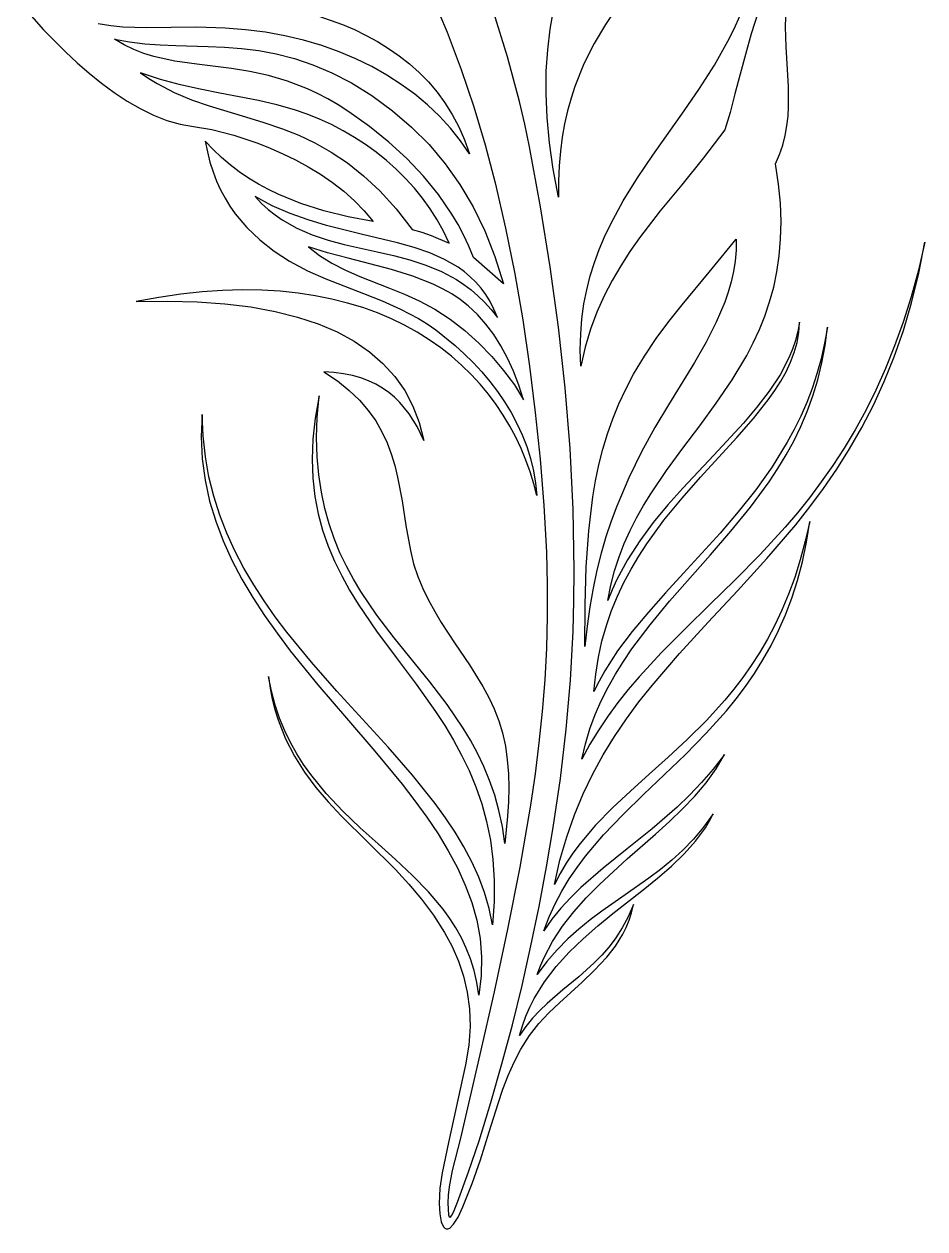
# Model space of a CAD drawing. Extents: x 1222 to 3994, y 2320 to 3800.
# Drawn here: x 2154.26 to 2170.7, y 3754.52 to 3776.52 of the extents above; entities that cross this region are included whole.
import ezdxf

# ---------------------------------------------------------------- set-up
doc = ezdxf.new("R2010")
doc.units = 0
doc.layers.add('layer_1', color=250, linetype='CONTINUOUS')

msp = doc.modelspace()

# ---------------------------------------------------------------- linework, layer by layer
at = {"layer": 'layer_1'}
for points in [[(2161.704, 3777.037), (2161.983, 3776.368), (2162.238, 3775.692), (2162.471, 3775.008), (2162.679, 3774.316), (2162.861, 3773.618), (2163.049, 3772.793), (2163.216, 3771.959), (2163.362, 3771.119), (2163.488, 3770.274), (2163.593, 3769.426), (2163.679, 3768.576), (2163.746, 3767.725), (2163.794, 3766.875), (2163.812, 3766.285), (2163.812, 3765.7), (2163.796, 3765.119), (2163.764, 3764.542), (2163.718, 3763.967), (2163.658, 3763.395), (2163.587, 3762.825), (2163.505, 3762.257), (2163.311, 3761.123), (2163.086, 3759.988), (2162.839, 3758.849), (2162.578, 3757.702), (2162.226, 3756.174), (2162.077, 3755.585), (2162.019, 3755.285), (2162.001, 3755.135), (2161.995, 3754.987), (2162.007, 3754.775), (2162.023, 3754.735), (2162.043, 3754.733), (2162.069, 3754.765), (2162.099, 3754.823), (2162.171, 3755.006), (2162.373, 3755.56), (2162.566, 3756.128), (2162.782, 3756.826), (2162.984, 3757.533), (2163.174, 3758.246), (2163.35, 3758.964), (2163.513, 3759.685), (2163.662, 3760.407), (2163.798, 3761.128), (2163.919, 3761.845), (2164.05, 3762.742), (2164.155, 3763.64), (2164.233, 3764.536), (2164.282, 3765.43), (2164.298, 3765.986), (2164.304, 3766.543), (2164.285, 3767.656), (2164.23, 3768.768), (2164.139, 3769.877), (2164.017, 3770.983), (2163.866, 3772.086), (2163.689, 3773.183), (2163.489, 3774.274), (2163.489, 3774.274), (2163.403, 3774.692), (2163.307, 3775.106), (2163.088, 3775.922), (2162.834, 3776.723)], [(2154.263, 3776.814), (2154.619, 3776.416), (2155.017, 3776.011), (2155.229, 3775.813), (2155.448, 3775.622), (2155.673, 3775.439), (2155.905, 3775.269), (2156.141, 3775.113), (2156.38, 3774.974), (2156.623, 3774.856), (2156.867, 3774.76), (2157.112, 3774.689), (2157.357, 3774.647), (2157.692, 3774.592), (2158.088, 3774.491), (2158.527, 3774.345), (2158.755, 3774.255), (2158.986, 3774.152), (2159.218, 3774.039), (2159.447, 3773.913), (2159.672, 3773.776), (2159.889, 3773.627), (2160.096, 3773.466), (2160.291, 3773.293), (2160.471, 3773.108), (2160.633, 3772.911), (2160.175, 3772.997), (2159.734, 3773.106), (2159.314, 3773.241), (2158.914, 3773.404), (2158.723, 3773.497), (2158.539, 3773.597), (2158.36, 3773.706), (2158.188, 3773.823), (2158.022, 3773.949), (2157.864, 3774.084), (2157.712, 3774.228), (2157.568, 3774.381), (2157.607, 3774.184), (2157.655, 3773.997), (2157.712, 3773.819), (2157.777, 3773.65), (2157.85, 3773.489), (2157.931, 3773.337), (2158.019, 3773.192), (2158.115, 3773.055), (2158.327, 3772.803), (2158.564, 3772.576), (2158.826, 3772.373), (2159.109, 3772.19), (2159.435, 3772.015), (2159.771, 3771.864), (2160.455, 3771.597), (2160.797, 3771.462), (2161.133, 3771.312), (2161.46, 3771.14), (2161.62, 3771.042), (2161.775, 3770.934), (2162.128, 3770.652), (2162.296, 3770.499), (2162.459, 3770.337), (2162.615, 3770.168), (2162.762, 3769.992), (2162.901, 3769.809), (2163.03, 3769.619), (2163.149, 3769.424), (2163.257, 3769.222), (2163.352, 3769.015), (2163.435, 3768.802), (2163.504, 3768.585), (2163.558, 3768.363), (2163.597, 3768.137), (2163.62, 3767.907), (2163.564, 3768.125), (2163.497, 3768.341), (2163.421, 3768.555), (2163.333, 3768.767), (2163.235, 3768.974), (2163.127, 3769.178), (2163.008, 3769.378), (2162.878, 3769.572), (2162.737, 3769.761), (2162.585, 3769.945), (2162.422, 3770.122), (2162.248, 3770.291), (2162.063, 3770.454), (2161.866, 3770.608), (2161.658, 3770.755), (2161.439, 3770.892), (2161.208, 3771.019), (2160.966, 3771.137), (2160.711, 3771.244), (2160.445, 3771.34), (2160.168, 3771.425), (2159.878, 3771.498), (2159.576, 3771.558), (2159.263, 3771.605), (2158.937, 3771.639), (2158.599, 3771.658), (2158.248, 3771.663), (2157.885, 3771.653), (2157.51, 3771.627), (2157.122, 3771.586), (2156.721, 3771.527), (2156.308, 3771.452), (2156.88, 3771.461), (2157.419, 3771.447), (2157.926, 3771.411), (2158.401, 3771.353), (2158.843, 3771.272), (2159.252, 3771.169), (2159.629, 3771.044), (2159.974, 3770.896), (2160.286, 3770.727), (2160.565, 3770.535), (2160.812, 3770.32), (2161.027, 3770.084), (2161.209, 3769.825), (2161.358, 3769.544), (2161.475, 3769.24), (2161.56, 3768.914), (2161.438, 3769.169), (2161.292, 3769.401), (2161.12, 3769.61), (2161.022, 3769.704), (2160.917, 3769.791), (2160.803, 3769.87), (2160.68, 3769.941), (2160.548, 3770.003), (2160.406, 3770.056), (2160.254, 3770.1), (2160.091, 3770.134), (2159.917, 3770.158), (2159.731, 3770.171), (2159.981, 3770.003), (2160.198, 3769.829), (2160.385, 3769.649), (2160.545, 3769.463), (2160.68, 3769.272), (2160.793, 3769.075), (2160.887, 3768.874), (2160.964, 3768.669), (2161.027, 3768.46), (2161.079, 3768.246), (2161.162, 3767.81), (2161.232, 3767.361), (2161.313, 3766.903), (2161.372, 3766.663), (2161.448, 3766.433), (2161.539, 3766.212), (2161.642, 3766), (2161.756, 3765.794), (2161.877, 3765.593), (2162.132, 3765.202), (2162.39, 3764.815), (2162.633, 3764.422), (2162.742, 3764.22), (2162.84, 3764.012), (2162.925, 3763.797), (2162.994, 3763.573), (2163.047, 3763.332), (2163.082, 3763.083), (2163.102, 3762.829), (2163.108, 3762.572), (2163.103, 3762.313), (2163.088, 3762.056), (2163.038, 3761.552), (2162.992, 3761.863), (2162.929, 3762.158), (2162.851, 3762.439), (2162.759, 3762.706), (2162.654, 3762.961), (2162.537, 3763.205), (2162.41, 3763.439), (2162.274, 3763.664), (2161.981, 3764.095), (2161.667, 3764.506), (2161.018, 3765.311), (2160.703, 3765.723), (2160.409, 3766.156), (2160.273, 3766.383), (2160.146, 3766.619), (2160.028, 3766.865), (2159.923, 3767.122), (2159.83, 3767.391), (2159.751, 3767.674), (2159.688, 3767.972), (2159.641, 3768.286), (2159.612, 3768.617), (2159.602, 3768.967), (2159.613, 3769.337), (2159.646, 3769.728), (2159.573, 3769.322), (2159.532, 3768.937), (2159.518, 3768.572), (2159.532, 3768.224), (2159.569, 3767.894), (2159.63, 3767.578), (2159.711, 3767.277), (2159.811, 3766.987), (2159.928, 3766.709), (2160.059, 3766.44), (2160.204, 3766.18), (2160.36, 3765.926), (2160.697, 3765.433), (2161.055, 3764.949), (2161.418, 3764.464), (2161.771, 3763.966), (2161.939, 3763.709), (2162.099, 3763.444), (2162.248, 3763.17), (2162.385, 3762.886), (2162.508, 3762.59), (2162.615, 3762.28), (2162.704, 3761.957), (2162.773, 3761.617), (2162.82, 3761.26), (2162.843, 3760.883), (2162.841, 3760.487), (2162.81, 3760.069), (2162.749, 3760.368), (2162.665, 3760.659), (2162.559, 3760.943), (2162.433, 3761.222), (2162.289, 3761.494), (2162.128, 3761.763), (2161.953, 3762.026), (2161.764, 3762.287), (2161.353, 3762.801), (2160.909, 3763.311), (2159.972, 3764.337), (2159.506, 3764.866), (2159.059, 3765.413), (2158.847, 3765.695), (2158.644, 3765.984), (2158.453, 3766.28), (2158.275, 3766.584), (2158.111, 3766.897), (2157.964, 3767.219), (2157.835, 3767.552), (2157.725, 3767.895), (2157.637, 3768.25), (2157.571, 3768.617), (2157.529, 3768.997), (2157.514, 3769.392), (2157.497, 3768.979), (2157.515, 3768.578), (2157.566, 3768.188), (2157.648, 3767.809), (2157.759, 3767.439), (2157.895, 3767.079), (2158.055, 3766.728), (2158.236, 3766.384), (2158.435, 3766.048), (2158.651, 3765.718), (2158.88, 3765.394), (2159.121, 3765.076), (2159.626, 3764.452), (2160.148, 3763.841), (2160.666, 3763.238), (2161.161, 3762.637), (2161.394, 3762.336), (2161.614, 3762.034), (2161.818, 3761.729), (2162.005, 3761.422), (2162.171, 3761.111), (2162.314, 3760.796), (2162.432, 3760.477), (2162.523, 3760.152), (2162.584, 3759.821), (2162.611, 3759.484), (2162.604, 3759.139), (2162.56, 3758.786), (2162.525, 3759.018), (2162.475, 3759.238), (2162.411, 3759.447), (2162.333, 3759.645), (2162.243, 3759.834), (2162.142, 3760.015), (2162.03, 3760.188), (2161.909, 3760.354), (2161.643, 3760.67), (2161.352, 3760.97), (2161.042, 3761.26), (2160.722, 3761.547), (2160.399, 3761.84), (2160.081, 3762.144), (2159.777, 3762.466), (2159.494, 3762.814), (2159.362, 3763), (2159.239, 3763.195), (2159.124, 3763.4), (2159.02, 3763.615), (2158.927, 3763.843), (2158.846, 3764.082), (2158.778, 3764.336), (2158.723, 3764.603), (2158.753, 3764.392), (2158.793, 3764.191), (2158.841, 3763.999), (2158.897, 3763.815), (2159.033, 3763.469), (2159.196, 3763.151), (2159.382, 3762.855), (2159.589, 3762.578), (2159.812, 3762.315), (2160.047, 3762.063), (2160.541, 3761.574), (2161.04, 3761.077), (2161.283, 3760.815), (2161.515, 3760.539), (2161.735, 3760.245), (2161.938, 3759.929), (2162.075, 3759.674), (2162.191, 3759.409), (2162.284, 3759.131), (2162.352, 3758.841), (2162.392, 3758.535), (2162.402, 3758.213), (2162.378, 3757.874), (2162.32, 3757.515), (2162.009, 3756.093), (2161.893, 3755.543), (2161.853, 3755.261), (2161.838, 3754.982), (2161.848, 3754.789), (2161.874, 3754.646), (2161.914, 3754.555), (2161.939, 3754.529), (2161.966, 3754.517), (2161.997, 3754.518), (2162.03, 3754.533), (2162.102, 3754.605), (2162.183, 3754.733), (2162.271, 3754.919), (2162.438, 3755.346), (2162.591, 3755.781), (2162.752, 3756.29), (2162.913, 3756.809), (2163, 3757.066), (2163.096, 3757.318), (2163.204, 3757.562), (2163.327, 3757.797), (2163.487, 3758.048), (2163.659, 3758.267), (2163.841, 3758.462), (2164.033, 3758.646), (2164.447, 3759.023), (2164.668, 3759.236), (2164.897, 3759.481), (2165.055, 3759.68), (2165.192, 3759.901), (2165.251, 3760.023), (2165.303, 3760.152), (2165.348, 3760.29), (2165.385, 3760.438), (2165.288, 3760.216), (2165.18, 3760.016), (2165.063, 3759.834), (2164.938, 3759.669), (2164.806, 3759.517), (2164.669, 3759.377), (2164.385, 3759.121), (2164.095, 3758.88), (2163.811, 3758.634), (2163.675, 3758.503), (2163.544, 3758.363), (2163.42, 3758.211), (2163.304, 3758.046), (2163.356, 3758.226), (2163.418, 3758.399), (2163.49, 3758.565), (2163.571, 3758.725), (2163.758, 3759.026), (2163.972, 3759.307), (2164.21, 3759.569), (2164.465, 3759.815), (2164.733, 3760.05), (2165.008, 3760.275), (2165.559, 3760.709), (2165.825, 3760.924), (2166.076, 3761.142), (2166.309, 3761.365), (2166.518, 3761.597), (2166.697, 3761.84), (2166.774, 3761.967), (2166.841, 3762.098), (2166.665, 3761.855), (2166.478, 3761.635), (2166.284, 3761.434), (2166.082, 3761.251), (2165.875, 3761.081), (2165.663, 3760.921), (2165.234, 3760.618), (2164.804, 3760.317), (2164.593, 3760.159), (2164.386, 3759.991), (2164.185, 3759.811), (2163.991, 3759.615), (2163.805, 3759.4), (2163.629, 3759.162), (2163.686, 3759.32), (2163.752, 3759.473), (2163.907, 3759.766), (2164.089, 3760.044), (2164.295, 3760.308), (2164.521, 3760.561), (2164.762, 3760.805), (2165.271, 3761.272), (2165.788, 3761.727), (2166.039, 3761.955), (2166.28, 3762.186), (2166.505, 3762.421), (2166.711, 3762.664), (2166.893, 3762.917), (2167.047, 3763.18), (2166.84, 3762.914), (2166.625, 3762.666), (2166.404, 3762.435), (2166.179, 3762.219), (2165.723, 3761.821), (2165.269, 3761.456), (2164.832, 3761.104), (2164.424, 3760.749), (2164.235, 3760.565), (2164.059, 3760.374), (2163.896, 3760.172), (2163.749, 3759.959), (2163.846, 3760.213), (2163.957, 3760.454), (2164.079, 3760.685), (2164.213, 3760.907), (2164.356, 3761.119), (2164.509, 3761.323), (2164.838, 3761.714), (2165.193, 3762.087), (2165.565, 3762.45), (2166.332, 3763.182), (2166.713, 3763.568), (2167.08, 3763.979), (2167.257, 3764.196), (2167.428, 3764.422), (2167.591, 3764.659), (2167.748, 3764.907), (2167.895, 3765.168), (2168.032, 3765.443), (2168.159, 3765.732), (2168.274, 3766.037), (2168.377, 3766.358), (2168.466, 3766.698), (2168.541, 3767.056), (2168.6, 3767.434), (2168.519, 3767.074), (2168.428, 3766.733), (2168.326, 3766.41), (2168.214, 3766.105), (2168.093, 3765.816), (2167.965, 3765.543), (2167.828, 3765.284), (2167.684, 3765.038), (2167.534, 3764.806), (2167.379, 3764.585), (2167.218, 3764.375), (2167.054, 3764.175), (2166.715, 3763.801), (2166.367, 3763.455), (2166.017, 3763.13), (2165.669, 3762.818), (2165.329, 3762.512), (2165.002, 3762.204), (2164.694, 3761.887), (2164.411, 3761.553), (2164.28, 3761.378), (2164.158, 3761.195), (2164.044, 3761.005), (2163.94, 3760.806), (2164.042, 3761.253), (2164.165, 3761.676), (2164.306, 3762.079), (2164.466, 3762.461), (2164.642, 3762.825), (2164.833, 3763.173), (2165.038, 3763.507), (2165.256, 3763.829), (2165.484, 3764.14), (2165.723, 3764.442), (2166.223, 3765.026), (2166.747, 3765.598), (2167.282, 3766.17), (2167.819, 3766.758), (2168.346, 3767.376), (2168.603, 3767.701), (2168.853, 3768.039), (2169.095, 3768.392), (2169.329, 3768.762), (2169.551, 3769.15), (2169.762, 3769.558), (2169.96, 3769.989), (2170.143, 3770.443), (2170.31, 3770.923), (2170.46, 3771.431), (2170.591, 3771.968), (2170.703, 3772.537), (2170.703, 3772.537), (2170.583, 3772.023), (2170.45, 3771.537), (2170.305, 3771.076), (2170.15, 3770.64), (2169.983, 3770.226), (2169.808, 3769.834), (2169.623, 3769.463), (2169.43, 3769.111), (2169.231, 3768.777), (2169.024, 3768.459), (2168.812, 3768.157), (2168.596, 3767.869), (2168.375, 3767.593), (2168.15, 3767.33), (2167.695, 3766.831), (2167.236, 3766.364), (2166.779, 3765.917), (2166.331, 3765.48), (2165.898, 3765.043), (2165.486, 3764.597), (2165.289, 3764.366), (2165.101, 3764.129), (2164.921, 3763.885), (2164.75, 3763.631), (2164.589, 3763.368), (2164.439, 3763.093), (2164.506, 3763.375), (2164.589, 3763.646), (2164.686, 3763.909), (2164.797, 3764.163), (2164.921, 3764.409), (2165.056, 3764.648), (2165.201, 3764.881), (2165.356, 3765.108), (2165.688, 3765.55), (2166.044, 3765.979), (2166.789, 3766.826), (2167.162, 3767.256), (2167.522, 3767.699), (2167.86, 3768.162), (2168.019, 3768.402), (2168.169, 3768.65), (2168.309, 3768.905), (2168.438, 3769.17), (2168.556, 3769.444), (2168.66, 3769.728), (2168.75, 3770.023), (2168.824, 3770.331), (2168.882, 3770.651), (2168.923, 3770.984), (2168.872, 3770.689), (2168.808, 3770.405), (2168.732, 3770.13), (2168.644, 3769.863), (2168.545, 3769.606), (2168.436, 3769.357), (2168.318, 3769.116), (2168.191, 3768.882), (2167.916, 3768.435), (2167.615, 3768.012), (2167.297, 3767.609), (2166.967, 3767.224), (2166.297, 3766.49), (2165.97, 3766.135), (2165.656, 3765.782), (2165.362, 3765.429), (2165.094, 3765.071), (2164.859, 3764.706), (2164.756, 3764.519), (2164.663, 3764.329), (2164.695, 3764.649), (2164.743, 3764.956), (2164.809, 3765.251), (2164.889, 3765.534), (2164.984, 3765.807), (2165.092, 3766.069), (2165.211, 3766.322), (2165.341, 3766.565), (2165.48, 3766.8), (2165.627, 3767.027), (2165.941, 3767.458), (2166.271, 3767.864), (2166.61, 3768.247), (2167.27, 3768.969), (2167.572, 3769.314), (2167.843, 3769.656), (2167.964, 3769.827), (2168.073, 3769.999), (2168.169, 3770.171), (2168.251, 3770.346), (2168.318, 3770.523), (2168.369, 3770.702), (2168.402, 3770.885), (2168.416, 3771.073), (2168.385, 3770.906), (2168.341, 3770.742), (2168.286, 3770.582), (2168.22, 3770.425), (2168.059, 3770.116), (2167.863, 3769.815), (2167.638, 3769.52), (2167.39, 3769.228), (2166.849, 3768.644), (2166.285, 3768.046), (2166.009, 3767.737), (2165.745, 3767.417), (2165.498, 3767.085), (2165.274, 3766.738), (2165.079, 3766.375), (2164.994, 3766.187), (2164.918, 3765.993), (2164.971, 3766.27), (2165.039, 3766.535), (2165.121, 3766.789), (2165.216, 3767.035), (2165.322, 3767.272), (2165.439, 3767.501), (2165.565, 3767.725), (2165.698, 3767.942), (2165.984, 3768.365), (2166.285, 3768.777), (2166.593, 3769.185), (2166.896, 3769.598), (2167.185, 3770.023), (2167.45, 3770.468), (2167.571, 3770.699), (2167.682, 3770.939), (2167.781, 3771.187), (2167.869, 3771.445), (2167.943, 3771.713), (2168.002, 3771.993), (2168.045, 3772.286), (2168.07, 3772.591), (2168.078, 3772.912), (2168.065, 3773.247), (2168.032, 3773.598), (2167.976, 3773.967), (2168.052, 3774.137), (2168.111, 3774.309), (2168.155, 3774.484), (2168.186, 3774.659), (2168.205, 3774.837), (2168.214, 3775.015), (2168.211, 3775.376), (2168.168, 3776.103), (2168.157, 3776.466), (2168.173, 3776.827)], [(2165.095, 3776.837), (2164.872, 3776.514), (2164.664, 3776.166), (2164.477, 3775.79), (2164.314, 3775.381), (2164.244, 3775.164), (2164.182, 3774.937), (2164.128, 3774.7), (2164.084, 3774.454), (2164.05, 3774.196), (2164.026, 3773.928), (2164.014, 3773.648), (2164.013, 3773.356), (2164.013, 3773.356), (2163.917, 3773.867), (2163.849, 3774.352), (2163.807, 3774.812), (2163.789, 3775.247), (2163.793, 3775.66), (2163.819, 3776.051), (2163.863, 3776.423), (2163.925, 3776.775)], [(2159.625, 3776.672), (2160.072, 3776.511), (2160.291, 3776.417), (2160.505, 3776.313), (2160.713, 3776.199), (2160.915, 3776.075), (2161.11, 3775.939), (2161.296, 3775.792), (2161.474, 3775.633), (2161.642, 3775.462), (2161.799, 3775.278), (2161.944, 3775.08), (2162.077, 3774.869), (2162.196, 3774.644), (2162.302, 3774.404), (2162.392, 3774.149), (2162.227, 3774.388), (2162.044, 3774.617), (2161.844, 3774.835), (2161.627, 3775.041), (2161.395, 3775.236), (2161.147, 3775.418), (2160.884, 3775.587), (2160.607, 3775.743), (2160.316, 3775.885), (2160.011, 3776.012), (2159.694, 3776.125), (2159.364, 3776.222), (2159.022, 3776.303), (2158.67, 3776.368), (2158.306, 3776.416), (2157.932, 3776.447), (2157.416, 3776.461), (2156.947, 3776.454), (2156.505, 3776.448), (2156.067, 3776.465), (2155.844, 3776.488), (2155.615, 3776.525)], [(2167.656, 3776.72), (2167.534, 3776.34), (2167.427, 3775.964), (2167.237, 3775.242), (2167.146, 3774.904), (2167.05, 3774.589), (2166.662, 3774.075), (2166.266, 3773.586), (2165.873, 3773.106), (2165.497, 3772.618), (2165.319, 3772.366), (2165.151, 3772.106), (2164.993, 3771.837), (2164.848, 3771.556), (2164.717, 3771.26), (2164.601, 3770.949), (2164.503, 3770.62), (2164.425, 3770.271), (2164.414, 3770.571), (2164.421, 3770.86), (2164.443, 3771.138), (2164.481, 3771.407), (2164.532, 3771.667), (2164.596, 3771.919), (2164.672, 3772.163), (2164.759, 3772.4), (2164.856, 3772.631), (2164.962, 3772.856), (2165.198, 3773.292), (2165.458, 3773.712), (2165.735, 3774.122), (2166.31, 3774.934), (2166.592, 3775.345), (2166.86, 3775.767), (2167.106, 3776.205), (2167.219, 3776.431), (2167.323, 3776.663)]]:
    msp.add_lwpolyline(points, dxfattribs=at)
for points in [[(2155.913, 3776.244), (2156.189, 3776.193), (2156.468, 3776.16), (2156.749, 3776.14), (2157.035, 3776.128), (2157.621, 3776.112), (2157.922, 3776.098), (2158.23, 3776.073), (2158.544, 3776.034), (2158.866, 3775.974), (2159.196, 3775.89), (2159.534, 3775.777), (2159.882, 3775.629), (2160.24, 3775.443), (2160.608, 3775.213), (2160.987, 3774.935), (2161.333, 3774.639), (2161.654, 3774.317), (2161.949, 3773.967), (2162.217, 3773.589), (2162.458, 3773.182), (2162.671, 3772.745), (2162.856, 3772.276), (2163.012, 3771.775), (2162.465, 3772.259), (2162.379, 3772.466), (2162.285, 3772.667), (2162.182, 3772.861), (2162.072, 3773.049), (2161.827, 3773.407), (2161.553, 3773.744), (2161.25, 3774.062), (2160.921, 3774.362), (2160.567, 3774.646), (2160.189, 3774.918), (2159.996, 3775.042), (2159.806, 3775.153), (2159.619, 3775.251), (2159.434, 3775.336), (2159.072, 3775.475), (2158.721, 3775.578), (2158.38, 3775.652), (2158.048, 3775.706), (2157.415, 3775.786), (2157.016, 3775.844), (2156.822, 3775.881), (2156.633, 3775.927), (2156.447, 3775.984), (2156.265, 3776.054), (2156.087, 3776.14), (2155.913, 3776.244)], [(2161.348, 3772.769), (2161.522, 3772.719), (2161.692, 3772.66), (2162.021, 3772.519), (2161.919, 3772.735), (2161.803, 3772.943), (2161.675, 3773.144), (2161.536, 3773.337), (2161.386, 3773.522), (2161.226, 3773.699), (2161.056, 3773.867), (2160.876, 3774.027), (2160.689, 3774.177), (2160.494, 3774.318), (2160.292, 3774.449), (2160.084, 3774.571), (2159.87, 3774.682), (2159.651, 3774.783), (2159.427, 3774.873), (2159.2, 3774.953), (2158.875, 3775.046), (2158.538, 3775.123), (2157.837, 3775.259), (2157.478, 3775.329), (2157.115, 3775.41), (2156.75, 3775.507), (2156.387, 3775.627), (2156.537, 3775.524), (2156.69, 3775.431), (2157, 3775.27), (2157.317, 3775.138), (2157.64, 3775.026), (2158.302, 3774.826), (2158.64, 3774.722), (2158.98, 3774.605), (2159.274, 3774.487), (2159.569, 3774.347), (2159.865, 3774.182), (2160.162, 3773.984), (2160.459, 3773.749), (2160.756, 3773.471), (2161.053, 3773.146), (2161.348, 3772.769)], [(2158.477, 3773.368), (2158.595, 3773.244), (2158.717, 3773.133), (2158.843, 3773.033), (2158.973, 3772.943), (2159.242, 3772.791), (2159.523, 3772.67), (2159.811, 3772.573), (2160.106, 3772.493), (2160.706, 3772.359), (2161.006, 3772.29), (2161.303, 3772.212), (2161.596, 3772.118), (2161.881, 3772), (2162.156, 3771.852), (2162.289, 3771.764), (2162.419, 3771.666), (2162.545, 3771.558), (2162.668, 3771.438), (2162.786, 3771.305), (2162.9, 3771.158), (2162.838, 3771.311), (2162.767, 3771.451), (2162.689, 3771.58), (2162.602, 3771.698), (2162.508, 3771.807), (2162.406, 3771.905), (2162.298, 3771.996), (2162.183, 3772.078), (2161.936, 3772.221), (2161.667, 3772.34), (2161.381, 3772.439), (2161.079, 3772.526), (2160.441, 3772.679), (2159.779, 3772.842), (2159.446, 3772.941), (2159.116, 3773.058), (2158.792, 3773.198), (2158.477, 3773.368)], [(2159.451, 3772.453), (2159.653, 3772.291), (2159.88, 3772.15), (2160.127, 3772.024), (2160.388, 3771.91), (2160.934, 3771.695), (2161.207, 3771.584), (2161.473, 3771.464), (2161.759, 3771.31), (2162.038, 3771.127), (2162.306, 3770.921), (2162.56, 3770.694), (2162.798, 3770.45), (2163.015, 3770.194), (2163.21, 3769.929), (2163.378, 3769.658), (2163.291, 3769.926), (2163.194, 3770.179), (2163.085, 3770.418), (2162.966, 3770.641), (2162.834, 3770.849), (2162.691, 3771.04), (2162.536, 3771.215), (2162.368, 3771.374), (2162.223, 3771.487), (2162.067, 3771.59), (2161.901, 3771.683), (2161.726, 3771.768), (2161.356, 3771.914), (2160.967, 3772.036), (2160.18, 3772.243), (2159.803, 3772.344), (2159.451, 3772.453)], [(2164.499, 3765.153), (2164.503, 3765.907), (2164.523, 3766.609), (2164.567, 3767.265), (2164.642, 3767.883), (2164.692, 3768.18), (2164.753, 3768.471), (2164.826, 3768.755), (2164.91, 3769.035), (2165.007, 3769.311), (2165.118, 3769.583), (2165.243, 3769.854), (2165.384, 3770.123), (2165.583, 3770.456), (2165.799, 3770.778), (2166.029, 3771.089), (2166.27, 3771.393), (2166.766, 3771.991), (2167.259, 3772.592), (2167.256, 3772.389), (2167.24, 3772.191), (2167.21, 3771.998), (2167.169, 3771.809), (2167.115, 3771.622), (2167.052, 3771.438), (2166.896, 3771.073), (2166.708, 3770.71), (2166.496, 3770.341), (2166.023, 3769.568), (2165.776, 3769.151), (2165.532, 3768.707), (2165.297, 3768.23), (2165.078, 3767.714), (2164.977, 3767.44), (2164.882, 3767.154), (2164.795, 3766.856), (2164.715, 3766.544), (2164.646, 3766.219), (2164.586, 3765.879), (2164.537, 3765.524), (2164.499, 3765.153)]]:
    msp.add_lwpolyline(points, close=True, dxfattribs=at)

doc.saveas('drawing.dxf')
